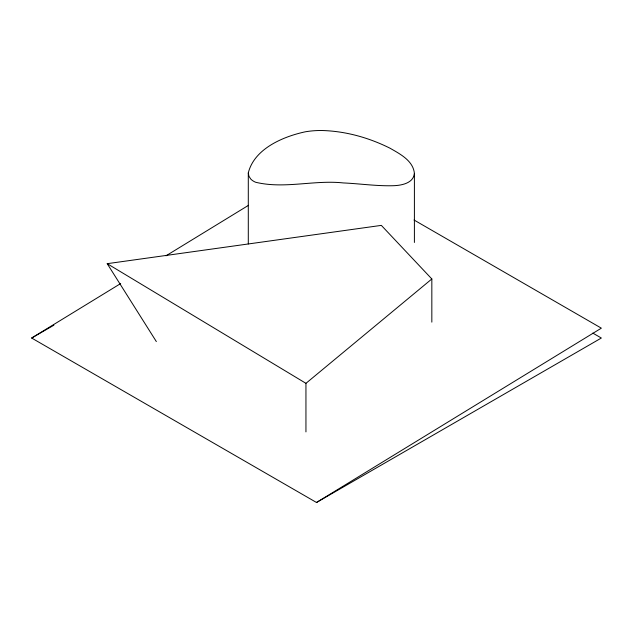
<?xml version="1.0" encoding="UTF-8"?>
<svg xmlns="http://www.w3.org/2000/svg" width="633" height="633" viewBox="0 0 633 633"><rect width="100%" height="100%" fill="white"/><g stroke="black" fill="none" stroke-linecap="round" stroke-linejoin="round"><path stroke-width="0.95" d="M248.294 243.966L248.294 172.92C254.3 148.66 283.188 136.538 305.399 131.783A54.525 31.484 0 0 1 322.118 130.517C345.673 131.15 368.912 137.685 389.944 148.177C399.842 153.859 413.167 160.64 414.401 173.387L414.401 242.463M414.401 173.387C413.452 183.404 401.211 185.493 393.077 185.722C376.437 186.157 359.916 183.673 343.323 182.937C314.158 179.764 284.257 189.235 255.597 182.241A16.79 9.693 0 0 1 250.723 179.004L248.919 176.203L248.294 172.92M305.945 431.904L305.945 383.337L431.833 278.963L381.335 225.38L107.214 263.676L156.343 341.575M592.797 333.093L601.35 338.03L316.5 502.483L31.65 338.03L120.666 283.552M165.981 255.819L248.524 205.306M316.5 502.483L601.35 328.163L414.014 220.007M31.65 338.03L53.892 325.188M107.214 263.676L305.945 383.337M431.833 278.963L431.833 322.134"/></g></svg>
